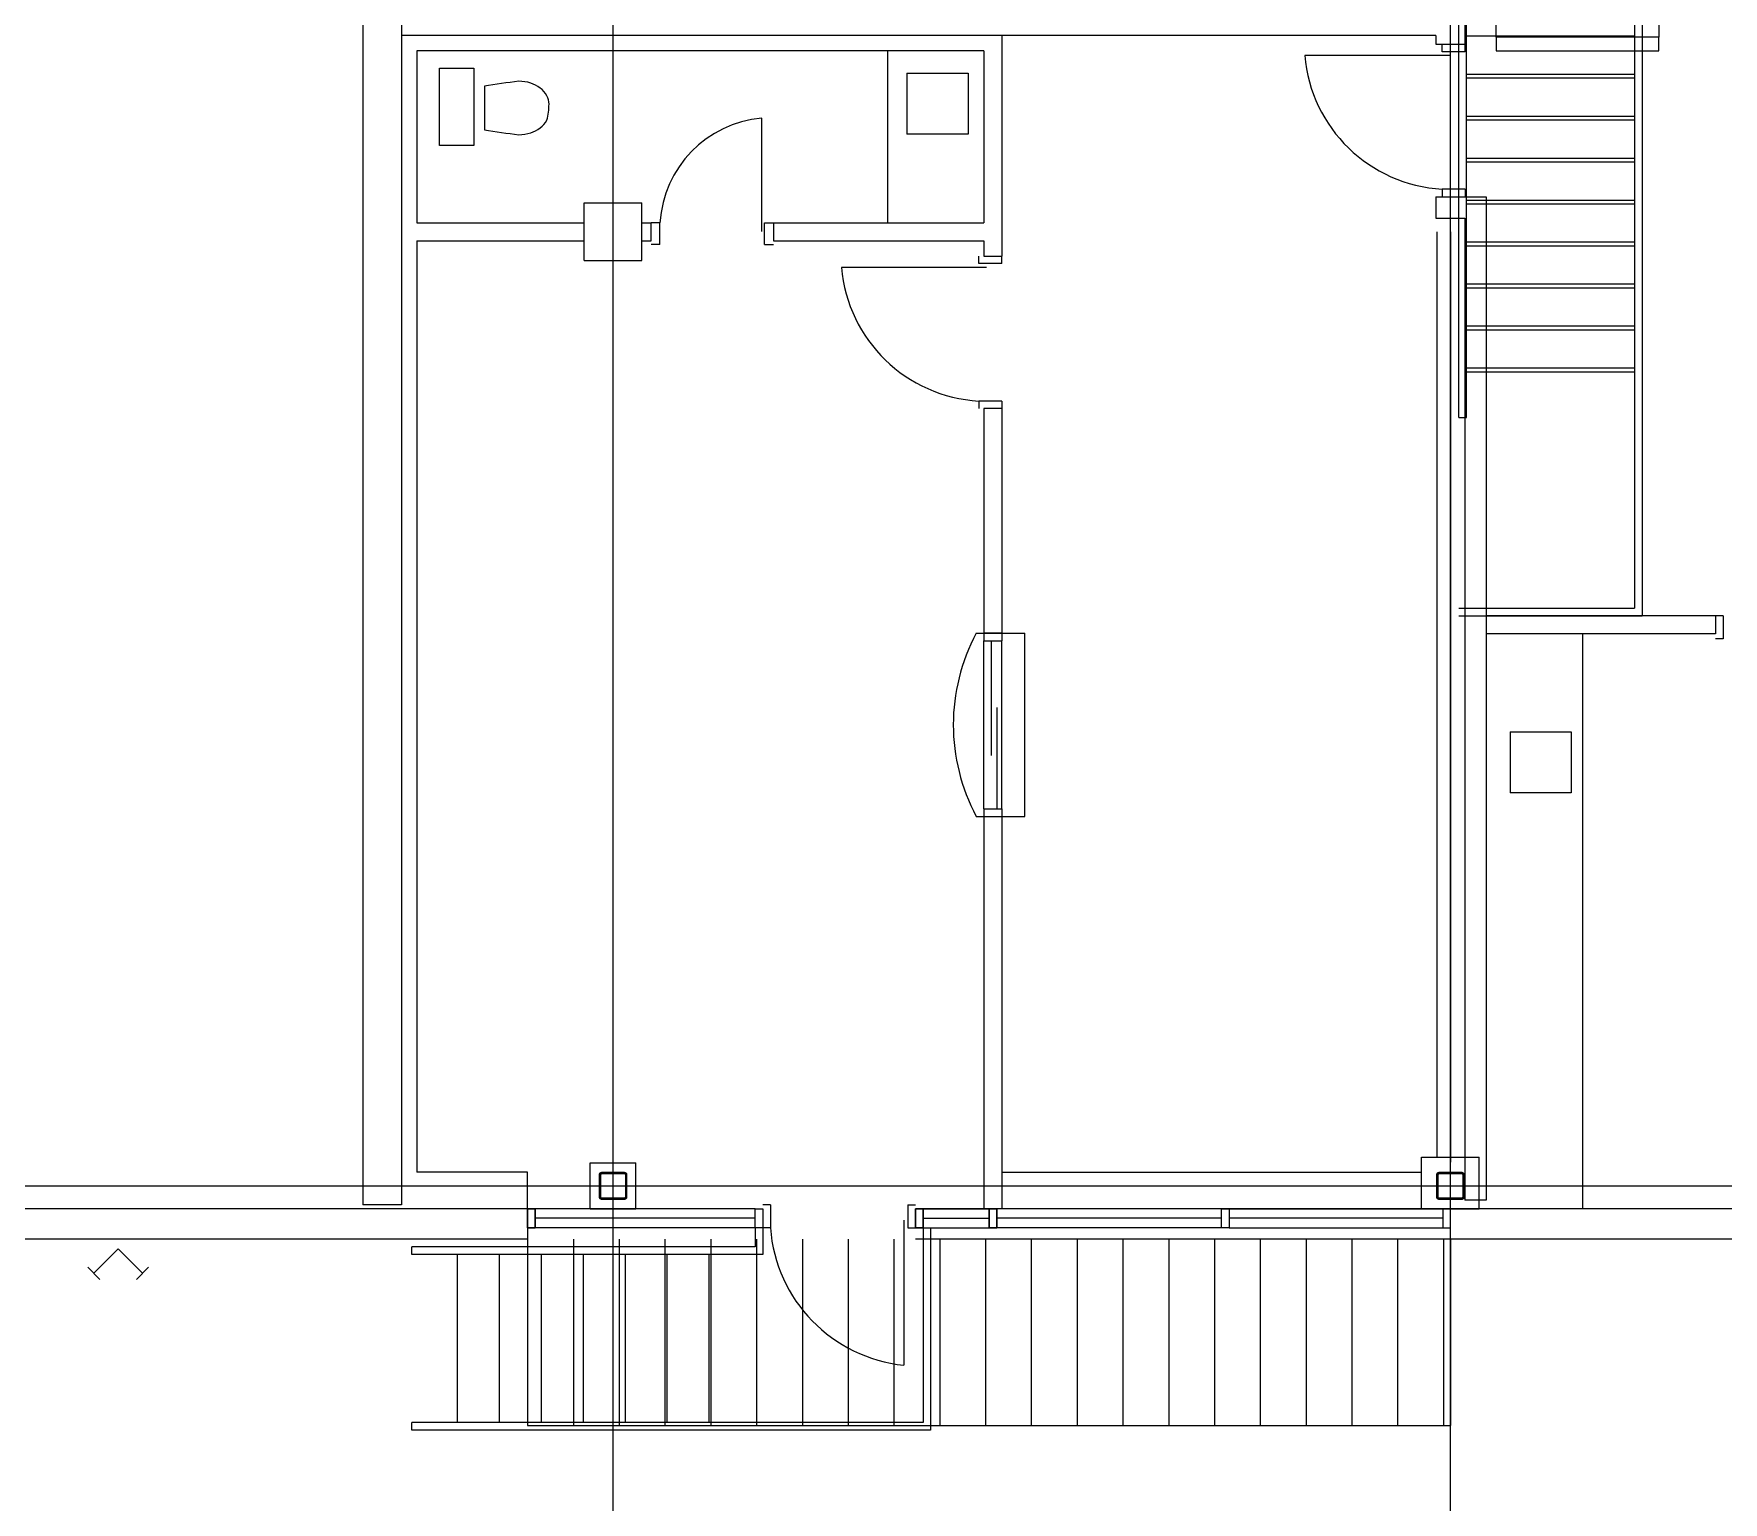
# Model space of a CAD drawing. Header units: millimetres. Extents: x 626570 to 643256, y 6233 to 11343.
# Drawn here: x 636018.5 to 636454.3, y 6952.8 to 7331.6 of the extents above; entities that cross this region are included whole.
import ezdxf

# ---------------------------------------------------------------- set-up
doc = ezdxf.new("R2010")
doc.units = ezdxf.units.MM
doc.header["$LTSCALE"] = 4000
doc.header["$MEASUREMENT"] = 0
doc.linetypes.add('DASHDOT', pattern=[1, 0.5, -0.25, 0, -0.25])
for name, color, linetype in [('2012-201_CANOPY', 4, 'CONTINUOUS'), ('2012-201_DOOR', 4, 'CONTINUOUS'), ('2012-201_FIXTURES', 4, 'CONTINUOUS'), ('2012-201_FRAME', 4, 'CONTINUOUS'), ('2012-201_MILLWORK', 4, 'CONTINUOUS'), ('2012-201_STAIRS', 4, 'CONTINUOUS'), ('2012-201_WALL-CONCRETE', 7, 'CONTINUOUS'), ('2012-201_WALL-FLEXWALL', 7, 'CONTINUOUS'), ('41', 4, 'CONTINUOUS'), ('DOOR-THRESHOLD-42', 4, 'CONTINUOUS'), ('FRAME-THRESHOLD', 4, 'CONTINUOUS'), ('MASTERFOUNDATION_1', 4, 'DASHDOT'), ('MASTERFOUNDATION_25', 7, 'CONTINUOUS'), ('SIAMESE-CONNECT69', 1, 'CONTINUOUS'), ('STAIRS-ABOVE-BE59', 4, 'CONTINUOUS'), ('WALL-GYPSUM-BOARD', 7, 'CONTINUOUS'), ('X-BRACING', 4, 'CONTINUOUS')]:
    doc.layers.add(name, color=color, linetype=linetype)

msp = doc.modelspace()

# ---------------------------------------------------------------- linework, layer by layer
at = {"layer": '2012-201_CANOPY', "linetype": 'Continuous'}
for p, q in [((636145.87, 7020.62), (636145.87, 6972.59)), ((636157.68, 7020.62), (636157.68, 6972.59)), ((636169.49, 7020.62), (636169.49, 6972.59)), ((636181.3, 7020.62), (636181.3, 6972.59)), ((636193.12, 7020.62), (636193.12, 6972.59)), ((636204.93, 7020.62), (636204.93, 6972.59)), ((636216.74, 7020.62), (636216.74, 6972.59)), ((636228.55, 7020.62), (636228.55, 6972.59)), ((636240.36, 7020.62), (636240.36, 6972.59)), ((636252.17, 7020.62), (636252.17, 6972.59)), ((636263.98, 7020.62), (636263.98, 6972.59)), ((636275.79, 7020.62), (636275.79, 6972.59)), ((636287.6, 7020.62), (636287.6, 6972.59)), ((636299.41, 7020.62), (636299.41, 6972.59)), ((636311.23, 7020.62), (636311.23, 6972.59)), ((636323.04, 7020.62), (636323.04, 6972.59)), ((636334.85, 7020.62), (636334.85, 6972.59)), ((636346.66, 7020.62), (636346.66, 6972.59)), ((636358.47, 7020.62), (636358.47, 6972.59)), ((636370.28, 7020.62), (636370.28, 6972.59)), ((636382.09, 7020.62), (636382.09, 6972.59)), ((636383.9, 7020.62), (636383.9, 6972.59)), ((636145.87, 6972.59), (636383.9, 6972.59))]:
    msp.add_line(p, q, dxfattribs=at)
at = {"layer": '2012-201_DOOR', "linetype": 'Continuous'}
for p, q in [((636383.73, 7325.97), (636346.32, 7325.97)), ((636381.76, 7326.96), (636381.76, 7328.93)), ((636387.66, 7326.96), (636381.76, 7326.96)), ((636387.66, 7326.96), (636387.66, 7328.93)), ((636206.25, 7280.58), (636206.25, 7309.84)), ((636387.66, 7291.52), (636381.76, 7291.52)), ((636381.76, 7291.52), (636381.76, 7289.56)), ((636387.66, 7291.52), (636387.66, 7289.56)), ((636180.01, 7282.83), (636177.76, 7282.83)), ((636180.01, 7277.24), (636180.01, 7282.83)), ((636207.01, 7282.83), (636209.26, 7282.83)), ((636207.01, 7277.24), (636207.01, 7282.83)), ((636180.01, 7277.24), (636177.76, 7277.24)), ((636207.01, 7277.24), (636209.26, 7277.24)), ((636262.29, 7272.28), (636262.29, 7274.25)), ((636268.19, 7272.28), (636268.19, 7274.25)), ((636264.26, 7271.3), (636226.85, 7271.3)), ((636268.19, 7272.28), (636262.29, 7272.28)), ((636268.19, 7236.85), (636262.29, 7236.85)), ((636262.29, 7236.85), (636262.29, 7234.88)), ((636268.19, 7236.85), (636268.19, 7234.88)), ((636454.26, 7181.41), (636452.29, 7181.41)), ((636454.26, 7181.41), (636454.26, 7175.51)), ((636454.26, 7175.51), (636452.29, 7175.51)), ((636208.49, 7029.48), (636206.52, 7029.48)), ((636208.49, 7029.48), (636208.49, 7023.58)), ((636243.92, 7029.48), (636245.89, 7029.48)), ((636243.92, 7029.48), (636243.92, 7023.58)), ((636242.94, 7025.54), (636242.94, 6988.14)), ((636208.49, 7023.58), (636206.52, 7023.58)), ((636243.92, 7023.58), (636245.89, 7023.58))]:
    msp.add_line(p, q, dxfattribs=at)
at = {"layer": '2012-201_FIXTURES', "linetype": 'Continuous'}
for p, q in [((636123.17, 7302.73), (636123.17, 7322.72)), ((636123.17, 7322.72), (636132.04, 7322.72)), ((636132.04, 7322.72), (636132.04, 7302.73)), ((636243.72, 7321.39), (636259.47, 7321.39)), ((636243.72, 7321.39), (636243.72, 7305.65)), ((636259.47, 7321.39), (636259.47, 7305.65)), ((636134.71, 7318.04), (636134.71, 7306.83)), ((636259.47, 7305.65), (636243.72, 7305.65)), ((636132.04, 7302.73), (636123.17, 7302.73)), ((636399.27, 7151.55), (636415.02, 7151.55)), ((636399.27, 7151.55), (636399.27, 7135.8)), ((636415.02, 7151.55), (636415.02, 7135.8)), ((636415.02, 7135.8), (636399.27, 7135.8))]:
    msp.add_line(p, q, dxfattribs=at)
at = {"layer": '2012-201_FIXTURES', "linetype": 'Continuous', "flags": 128}
msp.add_lwpolyline([(636134.71, 7306.82, 0.015251), (636143.59, 7305.55), (636143.59, 7305.55, 0.075792), (636146.66, 7306.02, 0.08602), (636149.1, 7307.28, 0.106), (636150.84, 7309.27), (636150.84, 7309.27, 0.067104), (636151.39, 7313.43, 0.126303), (636150.84, 7315.59, 0.106), (636149.1, 7317.59, 0.08602), (636146.66, 7318.85, 0.075792), (636143.59, 7319.31), (636143.59, 7319.31, 0.015251), (636134.71, 7318.04)], format="xyb", dxfattribs=at)
at = {"layer": '2012-201_FRAME', "linetype": 'Continuous'}
for p, q in [((636263.55, 7176.96), (636263.55, 7175)), ((636268.19, 7176.96), (636268.19, 7175)), ((636263.55, 7175), (636268.19, 7175)), ((636265.52, 7145.4), (636265.52, 7175)), ((636267.01, 7131.69), (636267.01, 7157.83)), ((636263.55, 7131.69), (636263.55, 7129.72)), ((636263.55, 7131.69), (636268.19, 7131.69)), ((636268.19, 7131.69), (636268.19, 7129.72)), ((636204.55, 7026.04), (636147.84, 7026.04)), ((636247.86, 7026.04), (636264.89, 7026.04)), ((636324.89, 7026.04), (636266.86, 7026.04)), ((636381.89, 7026.04), (636326.86, 7026.04))]:
    msp.add_line(p, q, dxfattribs=at)
at = {"layer": '2012-201_FRAME', "linetype": 'Continuous', "flags": 128}
for points in [[(636145.87, 7028.5), (636147.84, 7028.5), (636147.84, 7023.58), (636145.87, 7023.58), (636145.87, 7028.5)], [(636147.84, 7028.5), (636145.87, 7028.5), (636145.87, 7023.58), (636147.84, 7023.58), (636147.84, 7028.5)], [(636204.55, 7028.5), (636206.52, 7028.5), (636206.52, 7023.58), (636204.55, 7023.58), (636204.55, 7028.5)], [(636245.89, 7028.5), (636247.86, 7028.5), (636247.86, 7023.58), (636245.89, 7023.58), (636245.89, 7028.5)], [(636247.86, 7028.5), (636245.89, 7028.5), (636245.89, 7023.58), (636247.86, 7023.58), (636247.86, 7028.5)], [(636264.89, 7028.5), (636266.86, 7028.5), (636266.86, 7023.58), (636264.89, 7023.58), (636264.89, 7028.5)], [(636266.86, 7028.5), (636264.89, 7028.5), (636264.89, 7023.58), (636266.86, 7023.58), (636266.86, 7028.5)], [(636324.89, 7028.5), (636326.86, 7028.5), (636326.86, 7023.58), (636324.89, 7023.58), (636324.89, 7028.5)], [(636383.9, 7028.5), (636381.93, 7028.5), (636381.93, 7023.58), (636383.9, 7023.58), (636383.9, 7028.5)]]:
    msp.add_lwpolyline(points, close=True, dxfattribs=at)
at = {"layer": '2012-201_MILLWORK', "linetype": 'Continuous'}
for p, q in [((636238.75, 7282.83), (636238.75, 7327.21)), ((636261.58, 7176.96), (636274.1, 7176.96)), ((636274.1, 7129.72), (636274.1, 7176.96)), ((636417.96, 7176.77), (636417.96, 7028.5)), ((636261.58, 7129.72), (636274.1, 7129.72)), ((636268.19, 7037.95), (636376.47, 7037.95))]:
    msp.add_line(p, q, dxfattribs=at)
msp.add_arc((636305.87, 7153.34), 50.2, 151.928, 208.073, dxfattribs=at)
at = {"layer": '2012-201_STAIRS', "linetype": 'Continuous'}
for p, q in [((636204.55, 7023.58), (636204.55, 7018.66)), ((636206.52, 7023.58), (636206.52, 7016.69)), ((636247.86, 7023.58), (636247.86, 6973.38)), ((636249.83, 7023.58), (636249.83, 6971.41)), ((636204.55, 7018.66), (636115.97, 7018.66)), ((636115.97, 7016.69), (636115.97, 7018.66)), ((636206.52, 7016.69), (636115.97, 7016.69)), ((636127.78, 6973.38), (636127.78, 7016.69)), ((636138.61, 6973.38), (636138.61, 7016.69)), ((636149.43, 6973.38), (636149.43, 7016.69)), ((636160.26, 6973.38), (636160.26, 7016.69)), ((636171.09, 6973.38), (636171.09, 7016.69)), ((636181.91, 6973.38), (636181.91, 7016.69)), ((636192.74, 6973.38), (636192.74, 7016.69)), ((636247.86, 6973.38), (636115.97, 6973.38)), ((636115.97, 6971.41), (636115.97, 6973.38)), ((636249.83, 6971.41), (636115.97, 6971.41))]:
    msp.add_line(p, q, dxfattribs=at)
at = {"layer": '2012-201_WALL-CONCRETE', "linetype": 'Continuous'}
for p, q in [((636387.64, 7530.35), (636387.64, 7328.93)), ((636113.33, 7361.49), (636113.33, 7029.48)), ((636113.33, 7361.49), (636113.33, 7029.48)), ((636103.33, 7351.49), (636103.33, 7029.48)), ((636380.16, 7331.15), (636113.33, 7331.15)), ((636380.16, 7331.15), (636380.16, 7328.93)), ((636380.16, 7328.93), (636387.64, 7328.93)), ((636380.16, 7289.56), (636380.16, 7284.04)), ((636380.16, 7289.56), (636393.15, 7289.56)), ((636393.15, 7289.56), (636393.15, 7030.73)), ((636380.16, 7284.04), (636387.64, 7284.04)), ((636387.64, 7284.04), (636387.64, 7030.73)), ((636376.47, 7028.5), (636376.47, 7041.84)), ((636376.47, 7041.84), (636391.34, 7041.84)), ((636391.34, 7028.5), (636391.34, 7041.84)), ((636113.33, 7029.48), (636103.33, 7029.48)), ((636393.15, 7030.73), (636387.64, 7030.73)), ((636376.47, 7028.5), (636391.34, 7028.5))]:
    msp.add_line(p, q, dxfattribs=at)
at = {"layer": '2012-201_WALL-FLEXWALL', "linetype": 'Continuous'}
for p, q in [((636145.87, 7028.5), (636009.49, 7028.5)), ((636145.87, 7028.5), (636145.87, 7020.62)), ((638359.1, 7028.5), (636245.89, 7028.5)), ((636383.9, 7020.62), (636383.9, 7028.5)), ((636145.87, 7020.62), (636009.49, 7020.62)), ((638359.1, 7020.62), (636245.89, 7020.62))]:
    msp.add_line(p, q, dxfattribs=at)
at = {"layer": '41', "linetype": 'Continuous'}
for p, q in [((636395.66, 7330.71), (636395.66, 7426.71)), ((636437.66, 7426.71), (636437.66, 7330.71))]:
    msp.add_line(p, q, dxfattribs=at)
at = {"layer": '41', "linetype": 'Continuous', "flags": 128}
msp.add_lwpolyline([(636437.66, 7330.71), (636395.66, 7330.71), (636395.66, 7327.21), (636437.66, 7327.21), (636437.66, 7330.71)], close=True, dxfattribs=at)
at = {"layer": 'DOOR-THRESHOLD-42', "linetype": 'Continuous'}
for centre, radius, start, end in [((636383.86, 7329.13), 37.67, 184.812, 266.802), ((636208.86, 7281.05), 28.91, 95.195, 176.465), ((636264.39, 7274.46), 37.67, 184.812, 266.802), ((636246.82, 7026.38), 38.43, 184.181, 264.205)]:
    msp.add_arc(centre, radius, start, end, dxfattribs=at)
at = {"layer": 'FRAME-THRESHOLD', "linetype": 'Continuous'}
for p, q in [((636263.55, 7131.69), (636263.55, 7175)), ((636268.19, 7131.69), (636268.19, 7175)), ((636204.55, 7028.5), (636147.84, 7028.5)), ((636247.86, 7028.5), (636264.89, 7028.5)), ((636324.89, 7028.5), (636266.86, 7028.5)), ((636326.86, 7028.5), (636381.89, 7028.5)), ((636204.55, 7023.58), (636147.84, 7023.58)), ((636247.86, 7023.58), (636264.89, 7023.58)), ((636324.89, 7023.58), (636266.86, 7023.58)), ((636326.86, 7023.58), (636381.89, 7023.58))]:
    msp.add_line(p, q, dxfattribs=at)
at = {"layer": 'MASTERFOUNDATION_1', "linetype": 'DASHDOT'}
for p, q in [((636167.92, 6627.53), (636167.92, 11123.23)), ((636383.9, 6629.93), (636383.9, 7701.23)), ((626794.05, 7034.4), (643036.08, 7034.4))]:
    msp.add_line(p, q, dxfattribs=at)
at = {"layer": 'MASTERFOUNDATION_25', "linetype": 'Continuous', "flags": 128}
for points in [[(636165.04, 7037.9), (636170.8, 7037.9), (636170.82, 7037.9), (636170.84, 7037.9), (636170.86, 7037.9), (636170.88, 7037.9), (636170.9, 7037.89), (636170.93, 7037.89), (636170.95, 7037.89), (636170.97, 7037.88), (636170.99, 7037.87), (636171.01, 7037.87), (636171.03, 7037.86), (636171.05, 7037.85), (636171.07, 7037.84), (636171.09, 7037.83), (636171.11, 7037.82), (636171.13, 7037.81), (636171.14, 7037.8), (636171.16, 7037.78), (636171.18, 7037.77), (636171.2, 7037.76), (636171.21, 7037.74), (636171.23, 7037.73), (636171.24, 7037.71), (636171.26, 7037.7), (636171.27, 7037.68), (636171.29, 7037.66), (636171.3, 7037.65), (636171.31, 7037.63), (636171.32, 7037.61), (636171.33, 7037.59), (636171.35, 7037.57), (636171.36, 7037.55), (636171.36, 7037.53), (636171.37, 7037.51), (636171.38, 7037.49), (636171.39, 7037.47), (636171.39, 7037.45), (636171.4, 7037.43), (636171.4, 7037.41), (636171.41, 7037.39), (636171.41, 7037.37), (636171.41, 7037.35), (636171.42, 7037.33), (636171.42, 7037.3), (636171.42, 7037.28), (636171.42, 7031.53), (636171.42, 7031.5), (636171.42, 7031.48), (636171.41, 7031.46), (636171.41, 7031.44), (636171.41, 7031.42), (636171.4, 7031.4), (636171.4, 7031.37), (636171.39, 7031.35), (636171.39, 7031.33), (636171.38, 7031.31), (636171.37, 7031.29), (636171.36, 7031.27), (636171.36, 7031.25), (636171.35, 7031.23), (636171.33, 7031.21), (636171.32, 7031.2), (636171.31, 7031.18), (636171.3, 7031.16), (636171.29, 7031.14), (636171.27, 7031.13), (636171.26, 7031.11), (636171.24, 7031.09), (636171.23, 7031.08), (636171.21, 7031.06), (636171.2, 7031.05), (636171.18, 7031.04), (636171.16, 7031.02), (636171.14, 7031.01), (636171.13, 7031), (636171.11, 7030.99), (636171.09, 7030.98), (636171.07, 7030.97), (636171.05, 7030.96), (636171.03, 7030.95), (636171.01, 7030.94), (636170.99, 7030.93), (636170.97, 7030.93), (636170.95, 7030.92), (636170.93, 7030.92), (636170.9, 7030.91), (636170.88, 7030.91), (636170.86, 7030.91), (636170.84, 7030.9), (636170.82, 7030.9), (636170.8, 7030.9), (636165.04, 7030.9), (636165.02, 7030.9), (636165, 7030.9), (636164.97, 7030.91), (636164.95, 7030.91), (636164.93, 7030.91), (636164.91, 7030.92), (636164.89, 7030.92), (636164.87, 7030.93), (636164.85, 7030.93), (636164.83, 7030.94), (636164.81, 7030.95), (636164.79, 7030.96), (636164.77, 7030.97), (636164.75, 7030.98), (636164.73, 7030.99), (636164.71, 7031), (636164.69, 7031.01), (636164.67, 7031.02), (636164.66, 7031.04), (636164.64, 7031.05), (636164.62, 7031.06), (636164.61, 7031.08), (636164.59, 7031.09), (636164.58, 7031.11), (636164.56, 7031.13), (636164.55, 7031.14), (636164.54, 7031.16), (636164.52, 7031.18), (636164.51, 7031.2), (636164.5, 7031.21), (636164.49, 7031.23), (636164.48, 7031.25), (636164.47, 7031.27), (636164.46, 7031.29), (636164.46, 7031.31), (636164.45, 7031.33), (636164.44, 7031.35), (636164.44, 7031.37), (636164.43, 7031.4), (636164.43, 7031.42), (636164.42, 7031.44), (636164.42, 7031.46), (636164.42, 7031.48), (636164.42, 7031.5), (636164.42, 7031.53), (636164.42, 7037.28), (636164.42, 7037.3), (636164.42, 7037.33), (636164.42, 7037.35), (636164.42, 7037.37), (636164.43, 7037.39), (636164.43, 7037.41), (636164.44, 7037.43), (636164.44, 7037.45), (636164.45, 7037.47), (636164.46, 7037.49), (636164.46, 7037.51), (636164.47, 7037.53), (636164.48, 7037.55), (636164.49, 7037.57), (636164.5, 7037.59), (636164.51, 7037.61), (636164.52, 7037.63), (636164.54, 7037.65), (636164.55, 7037.66), (636164.56, 7037.68), (636164.58, 7037.7), (636164.59, 7037.71), (636164.61, 7037.73), (636164.62, 7037.74), (636164.64, 7037.76), (636164.66, 7037.77), (636164.67, 7037.78), (636164.69, 7037.8), (636164.71, 7037.81), (636164.73, 7037.82), (636164.75, 7037.83), (636164.77, 7037.84), (636164.79, 7037.85), (636164.81, 7037.86), (636164.83, 7037.87), (636164.85, 7037.87), (636164.87, 7037.88), (636164.89, 7037.89), (636164.91, 7037.89), (636164.93, 7037.89), (636164.95, 7037.9), (636164.97, 7037.9), (636165, 7037.9), (636165.02, 7037.9), (636165.04, 7037.9)], [(636165.04, 7037.59), (636170.8, 7037.59), (636170.81, 7037.59), (636170.82, 7037.59), (636170.83, 7037.59), (636170.84, 7037.59), (636170.85, 7037.59), (636170.86, 7037.58), (636170.87, 7037.58), (636170.88, 7037.58), (636170.89, 7037.58), (636170.9, 7037.57), (636170.91, 7037.57), (636170.92, 7037.56), (636170.93, 7037.56), (636170.94, 7037.55), (636170.95, 7037.55), (636170.96, 7037.54), (636170.97, 7037.54), (636170.98, 7037.53), (636170.99, 7037.53), (636170.99, 7037.52), (636171, 7037.51), (636171.01, 7037.5), (636171.02, 7037.5), (636171.03, 7037.49), (636171.03, 7037.48), (636171.04, 7037.47), (636171.05, 7037.46), (636171.05, 7037.45), (636171.06, 7037.45), (636171.06, 7037.44), (636171.07, 7037.43), (636171.07, 7037.42), (636171.08, 7037.41), (636171.08, 7037.4), (636171.09, 7037.39), (636171.09, 7037.38), (636171.09, 7037.37), (636171.1, 7037.36), (636171.1, 7037.35), (636171.1, 7037.34), (636171.1, 7037.32), (636171.1, 7037.31), (636171.1, 7037.3), (636171.1, 7037.29), (636171.1, 7037.28), (636171.1, 7031.53), (636171.1, 7031.51), (636171.1, 7031.5), (636171.1, 7031.49), (636171.1, 7031.48), (636171.1, 7031.47), (636171.1, 7031.46), (636171.1, 7031.45), (636171.09, 7031.44), (636171.09, 7031.43), (636171.09, 7031.42), (636171.08, 7031.41), (636171.08, 7031.4), (636171.07, 7031.39), (636171.07, 7031.38), (636171.06, 7031.37), (636171.06, 7031.36), (636171.05, 7031.35), (636171.05, 7031.34), (636171.04, 7031.34), (636171.03, 7031.33), (636171.03, 7031.32), (636171.02, 7031.31), (636171.01, 7031.3), (636171, 7031.3), (636170.99, 7031.29), (636170.99, 7031.28), (636170.98, 7031.28), (636170.97, 7031.27), (636170.96, 7031.26), (636170.95, 7031.26), (636170.94, 7031.25), (636170.93, 7031.25), (636170.92, 7031.24), (636170.91, 7031.24), (636170.9, 7031.24), (636170.89, 7031.23), (636170.88, 7031.23), (636170.87, 7031.23), (636170.86, 7031.22), (636170.85, 7031.22), (636170.84, 7031.22), (636170.83, 7031.22), (636170.82, 7031.22), (636170.81, 7031.22), (636170.8, 7031.22), (636165.04, 7031.22), (636165.03, 7031.22), (636165.02, 7031.22), (636165.01, 7031.22), (636165, 7031.22), (636164.99, 7031.22), (636164.98, 7031.22), (636164.96, 7031.23), (636164.95, 7031.23), (636164.94, 7031.23), (636164.93, 7031.24), (636164.92, 7031.24), (636164.91, 7031.24), (636164.9, 7031.25), (636164.89, 7031.25), (636164.89, 7031.26), (636164.88, 7031.26), (636164.87, 7031.27), (636164.86, 7031.28), (636164.85, 7031.28), (636164.84, 7031.29), (636164.83, 7031.3), (636164.83, 7031.3), (636164.82, 7031.31), (636164.81, 7031.32), (636164.8, 7031.33), (636164.8, 7031.34), (636164.79, 7031.34), (636164.78, 7031.35), (636164.78, 7031.36), (636164.77, 7031.37), (636164.77, 7031.38), (636164.76, 7031.39), (636164.76, 7031.4), (636164.75, 7031.41), (636164.75, 7031.42), (636164.75, 7031.43), (636164.74, 7031.44), (636164.74, 7031.45), (636164.74, 7031.46), (636164.74, 7031.47), (636164.73, 7031.48), (636164.73, 7031.49), (636164.73, 7031.5), (636164.73, 7031.51), (636164.73, 7031.53), (636164.73, 7037.28), (636164.73, 7037.29), (636164.73, 7037.3), (636164.73, 7037.31), (636164.73, 7037.32), (636164.74, 7037.34), (636164.74, 7037.35), (636164.74, 7037.36), (636164.74, 7037.37), (636164.75, 7037.38), (636164.75, 7037.39), (636164.75, 7037.4), (636164.76, 7037.41), (636164.76, 7037.42), (636164.77, 7037.43), (636164.77, 7037.44), (636164.78, 7037.45), (636164.78, 7037.45), (636164.79, 7037.46), (636164.8, 7037.47), (636164.8, 7037.48), (636164.81, 7037.49), (636164.82, 7037.5), (636164.83, 7037.5), (636164.83, 7037.51), (636164.84, 7037.52), (636164.85, 7037.53), (636164.86, 7037.53), (636164.87, 7037.54), (636164.88, 7037.54), (636164.89, 7037.55), (636164.89, 7037.55), (636164.9, 7037.56), (636164.91, 7037.56), (636164.92, 7037.57), (636164.93, 7037.57), (636164.94, 7037.58), (636164.95, 7037.58), (636164.96, 7037.58), (636164.98, 7037.58), (636164.99, 7037.59), (636165, 7037.59), (636165.01, 7037.59), (636165.02, 7037.59), (636165.03, 7037.59), (636165.04, 7037.59)], [(636381.02, 7037.9), (636386.78, 7037.9), (636386.8, 7037.9), (636386.82, 7037.9), (636386.85, 7037.9), (636386.87, 7037.9), (636386.89, 7037.89), (636386.91, 7037.89), (636386.93, 7037.89), (636386.95, 7037.88), (636386.97, 7037.87), (636386.99, 7037.87), (636387.01, 7037.86), (636387.03, 7037.85), (636387.05, 7037.84), (636387.07, 7037.83), (636387.09, 7037.82), (636387.11, 7037.81), (636387.13, 7037.8), (636387.15, 7037.78), (636387.16, 7037.77), (636387.18, 7037.76), (636387.2, 7037.74), (636387.21, 7037.73), (636387.23, 7037.71), (636387.24, 7037.7), (636387.26, 7037.68), (636387.27, 7037.66), (636387.28, 7037.65), (636387.3, 7037.63), (636387.31, 7037.61), (636387.32, 7037.59), (636387.33, 7037.57), (636387.34, 7037.55), (636387.35, 7037.53), (636387.36, 7037.51), (636387.36, 7037.49), (636387.37, 7037.47), (636387.38, 7037.45), (636387.38, 7037.43), (636387.39, 7037.41), (636387.39, 7037.39), (636387.4, 7037.37), (636387.4, 7037.35), (636387.4, 7037.33), (636387.4, 7037.3), (636387.4, 7037.28), (636387.4, 7031.53), (636387.4, 7031.5), (636387.4, 7031.48), (636387.4, 7031.46), (636387.4, 7031.44), (636387.39, 7031.42), (636387.39, 7031.4), (636387.38, 7031.37), (636387.38, 7031.35), (636387.37, 7031.33), (636387.36, 7031.31), (636387.36, 7031.29), (636387.35, 7031.27), (636387.34, 7031.25), (636387.33, 7031.23), (636387.32, 7031.21), (636387.31, 7031.2), (636387.3, 7031.18), (636387.28, 7031.16), (636387.27, 7031.14), (636387.26, 7031.13), (636387.24, 7031.11), (636387.23, 7031.09), (636387.21, 7031.08), (636387.2, 7031.06), (636387.18, 7031.05), (636387.16, 7031.04), (636387.15, 7031.02), (636387.13, 7031.01), (636387.11, 7031), (636387.09, 7030.99), (636387.07, 7030.98), (636387.05, 7030.97), (636387.03, 7030.96), (636387.01, 7030.95), (636386.99, 7030.94), (636386.97, 7030.93), (636386.95, 7030.93), (636386.93, 7030.92), (636386.91, 7030.92), (636386.89, 7030.91), (636386.87, 7030.91), (636386.85, 7030.91), (636386.82, 7030.9), (636386.8, 7030.9), (636386.78, 7030.9), (636381.02, 7030.9), (636381, 7030.9), (636380.98, 7030.9), (636380.96, 7030.91), (636380.94, 7030.91), (636380.92, 7030.91), (636380.89, 7030.92), (636380.87, 7030.92), (636380.85, 7030.93), (636380.83, 7030.93), (636380.81, 7030.94), (636380.79, 7030.95), (636380.77, 7030.96), (636380.75, 7030.97), (636380.73, 7030.98), (636380.71, 7030.99), (636380.69, 7031), (636380.68, 7031.01), (636380.66, 7031.02), (636380.64, 7031.04), (636380.62, 7031.05), (636380.61, 7031.06), (636380.59, 7031.08), (636380.58, 7031.09), (636380.56, 7031.11), (636380.55, 7031.13), (636380.53, 7031.14), (636380.52, 7031.16), (636380.51, 7031.18), (636380.5, 7031.2), (636380.49, 7031.21), (636380.47, 7031.23), (636380.47, 7031.25), (636380.46, 7031.27), (636380.45, 7031.29), (636380.44, 7031.31), (636380.43, 7031.33), (636380.43, 7031.35), (636380.42, 7031.37), (636380.42, 7031.4), (636380.41, 7031.42), (636380.41, 7031.44), (636380.41, 7031.46), (636380.4, 7031.48), (636380.4, 7031.5), (636380.4, 7031.53), (636380.4, 7037.28), (636380.4, 7037.3), (636380.4, 7037.33), (636380.41, 7037.35), (636380.41, 7037.37), (636380.41, 7037.39), (636380.42, 7037.41), (636380.42, 7037.43), (636380.43, 7037.45), (636380.43, 7037.47), (636380.44, 7037.49), (636380.45, 7037.51), (636380.46, 7037.53), (636380.47, 7037.55), (636380.47, 7037.57), (636380.49, 7037.59), (636380.5, 7037.61), (636380.51, 7037.63), (636380.52, 7037.65), (636380.53, 7037.66), (636380.55, 7037.68), (636380.56, 7037.7), (636380.58, 7037.71), (636380.59, 7037.73), (636380.61, 7037.74), (636380.62, 7037.76), (636380.64, 7037.77), (636380.66, 7037.78), (636380.68, 7037.8), (636380.69, 7037.81), (636380.71, 7037.82), (636380.73, 7037.83), (636380.75, 7037.84), (636380.77, 7037.85), (636380.79, 7037.86), (636380.81, 7037.87), (636380.83, 7037.87), (636380.85, 7037.88), (636380.87, 7037.89), (636380.89, 7037.89), (636380.92, 7037.89), (636380.94, 7037.9), (636380.96, 7037.9), (636380.98, 7037.9), (636381, 7037.9), (636381.02, 7037.9)], [(636381.02, 7037.59), (636386.78, 7037.59), (636386.79, 7037.59), (636386.8, 7037.59), (636386.81, 7037.59), (636386.82, 7037.59), (636386.83, 7037.59), (636386.84, 7037.58), (636386.86, 7037.58), (636386.87, 7037.58), (636386.88, 7037.58), (636386.89, 7037.57), (636386.9, 7037.57), (636386.91, 7037.56), (636386.92, 7037.56), (636386.93, 7037.55), (636386.93, 7037.55), (636386.94, 7037.54), (636386.95, 7037.54), (636386.96, 7037.53), (636386.97, 7037.53), (636386.98, 7037.52), (636386.99, 7037.51), (636387, 7037.5), (636387, 7037.5), (636387.01, 7037.49), (636387.02, 7037.48), (636387.02, 7037.47), (636387.03, 7037.46), (636387.04, 7037.45), (636387.04, 7037.45), (636387.05, 7037.44), (636387.05, 7037.43), (636387.06, 7037.42), (636387.06, 7037.41), (636387.07, 7037.4), (636387.07, 7037.39), (636387.07, 7037.38), (636387.08, 7037.37), (636387.08, 7037.36), (636387.08, 7037.35), (636387.08, 7037.34), (636387.09, 7037.32), (636387.09, 7037.31), (636387.09, 7037.3), (636387.09, 7037.29), (636387.09, 7037.28), (636387.09, 7031.53), (636387.09, 7031.51), (636387.09, 7031.5), (636387.09, 7031.49), (636387.09, 7031.48), (636387.08, 7031.47), (636387.08, 7031.46), (636387.08, 7031.45), (636387.08, 7031.44), (636387.07, 7031.43), (636387.07, 7031.42), (636387.07, 7031.41), (636387.06, 7031.4), (636387.06, 7031.39), (636387.05, 7031.38), (636387.05, 7031.37), (636387.04, 7031.36), (636387.04, 7031.35), (636387.03, 7031.34), (636387.02, 7031.34), (636387.02, 7031.33), (636387.01, 7031.32), (636387, 7031.31), (636387, 7031.3), (636386.99, 7031.3), (636386.98, 7031.29), (636386.97, 7031.28), (636386.96, 7031.28), (636386.95, 7031.27), (636386.94, 7031.26), (636386.93, 7031.26), (636386.93, 7031.25), (636386.92, 7031.25), (636386.91, 7031.24), (636386.9, 7031.24), (636386.89, 7031.24), (636386.88, 7031.23), (636386.87, 7031.23), (636386.86, 7031.23), (636386.84, 7031.22), (636386.83, 7031.22), (636386.82, 7031.22), (636386.81, 7031.22), (636386.8, 7031.22), (636386.79, 7031.22), (636386.78, 7031.22), (636381.02, 7031.22), (636381.01, 7031.22), (636381, 7031.22), (636380.99, 7031.22), (636380.98, 7031.22), (636380.97, 7031.22), (636380.96, 7031.22), (636380.95, 7031.23), (636380.94, 7031.23), (636380.93, 7031.23), (636380.92, 7031.24), (636380.91, 7031.24), (636380.9, 7031.24), (636380.89, 7031.25), (636380.88, 7031.25), (636380.87, 7031.26), (636380.86, 7031.26), (636380.85, 7031.27), (636380.84, 7031.28), (636380.83, 7031.28), (636380.83, 7031.29), (636380.82, 7031.3), (636380.81, 7031.3), (636380.8, 7031.31), (636380.79, 7031.32), (636380.79, 7031.33), (636380.78, 7031.34), (636380.77, 7031.34), (636380.77, 7031.35), (636380.76, 7031.36), (636380.76, 7031.37), (636380.75, 7031.38), (636380.75, 7031.39), (636380.74, 7031.4), (636380.74, 7031.41), (636380.73, 7031.42), (636380.73, 7031.43), (636380.73, 7031.44), (636380.72, 7031.45), (636380.72, 7031.46), (636380.72, 7031.47), (636380.72, 7031.48), (636380.72, 7031.49), (636380.72, 7031.5), (636380.72, 7031.51), (636380.72, 7031.53), (636380.72, 7037.28), (636380.72, 7037.29), (636380.72, 7037.3), (636380.72, 7037.31), (636380.72, 7037.32), (636380.72, 7037.34), (636380.72, 7037.35), (636380.72, 7037.36), (636380.73, 7037.37), (636380.73, 7037.38), (636380.73, 7037.39), (636380.74, 7037.4), (636380.74, 7037.41), (636380.75, 7037.42), (636380.75, 7037.43), (636380.76, 7037.44), (636380.76, 7037.45), (636380.77, 7037.45), (636380.77, 7037.46), (636380.78, 7037.47), (636380.79, 7037.48), (636380.79, 7037.49), (636380.8, 7037.5), (636380.81, 7037.5), (636380.82, 7037.51), (636380.83, 7037.52), (636380.83, 7037.53), (636380.84, 7037.53), (636380.85, 7037.54), (636380.86, 7037.54), (636380.87, 7037.55), (636380.88, 7037.55), (636380.89, 7037.56), (636380.9, 7037.56), (636380.91, 7037.57), (636380.92, 7037.57), (636380.93, 7037.58), (636380.94, 7037.58), (636380.95, 7037.58), (636380.96, 7037.58), (636380.97, 7037.59), (636380.98, 7037.59), (636380.99, 7037.59), (636381, 7037.59), (636381.01, 7037.59), (636381.02, 7037.59)]]:
    msp.add_lwpolyline(points, close=True, dxfattribs=at)
at = {"layer": 'SIAMESE-CONNECT69', "linetype": 'Continuous'}
for p, q in [((636035.56, 7010.29), (636032.42, 7013.43)), ((636044.97, 7010.29), (636048.1, 7013.43))]:
    msp.add_line(p, q, dxfattribs=at)
at = {"layer": 'SIAMESE-CONNECT69', "linetype": 'Continuous', "flags": 128}
msp.add_lwpolyline([(636033.99, 7011.86), (636040.26, 7018.13), (636046.53, 7011.86)], dxfattribs=at)
at = {"layer": 'STAIRS-ABOVE-BE59', "linetype": 'Continuous'}
for p, q in [((636386.07, 7232.59), (636386.07, 7384.11)), ((636388.04, 7232.59), (636388.04, 7383.62)), ((636431.34, 7372.77), (636431.34, 7183.38)), ((636433.31, 7372.27), (636433.31, 7181.41)), ((636388.04, 7331.02), (636431.34, 7331.02)), ((636388.04, 7321.18), (636431.34, 7321.18)), ((636388.04, 7320.19), (636431.34, 7320.19)), ((636388.04, 7310.35), (636431.34, 7310.35)), ((636388.04, 7309.36), (636431.34, 7309.36)), ((636388.04, 7299.52), (636431.34, 7299.52)), ((636388.04, 7298.54), (636431.34, 7298.54)), ((636388.04, 7288.69), (636431.34, 7288.69)), ((636388.04, 7287.71), (636431.34, 7287.71)), ((636388.04, 7277.87), (636431.34, 7277.87)), ((636388.04, 7276.88), (636431.34, 7276.88)), ((636388.04, 7267.04), (636431.34, 7267.04)), ((636388.04, 7266.06), (636431.34, 7266.06)), ((636388.04, 7256.21), (636431.34, 7256.21)), ((636388.04, 7255.23), (636431.34, 7255.23)), ((636388.04, 7245.39), (636431.34, 7245.39)), ((636388.04, 7244.4), (636431.34, 7244.4)), ((636386.07, 7232.59), (636388.04, 7232.59)), ((636386.07, 7183.38), (636431.34, 7183.38)), ((636386.07, 7181.41), (636433.31, 7181.41))]:
    msp.add_line(p, q, dxfattribs=at)
at = {"layer": 'WALL-GYPSUM-BOARD', "linetype": 'Continuous'}
for p, q in [((636268.19, 7331.15), (636268.19, 7274.25)), ((636263.55, 7327.21), (636117.27, 7327.21)), ((636117.27, 7327.21), (636117.27, 7282.83)), ((636263.55, 7327.21), (636263.55, 7282.83)), ((636160.48, 7287.95), (636175.35, 7287.95)), ((636160.48, 7273.07), (636160.48, 7287.95)), ((636175.35, 7273.07), (636175.35, 7287.95)), ((636117.27, 7282.83), (636160.48, 7282.83)), ((636175.35, 7282.83), (636177.76, 7282.83)), ((636177.76, 7278.19), (636177.76, 7282.83)), ((636209.26, 7282.83), (636263.55, 7282.83)), ((636209.26, 7282.83), (636209.26, 7278.19)), ((636117.27, 7278.19), (636117.27, 7037.95)), ((636117.27, 7278.19), (636160.48, 7278.19)), ((636175.35, 7278.19), (636177.76, 7278.19)), ((636209.26, 7278.19), (636263.55, 7278.19)), ((636263.55, 7278.19), (636263.55, 7274.25)), ((636380.36, 7280.51), (636380.36, 7041.84)), ((636160.48, 7273.07), (636175.35, 7273.07)), ((636263.55, 7274.25), (636268.19, 7274.25)), ((636263.55, 7234.88), (636263.55, 7176.96)), ((636268.19, 7234.88), (636263.55, 7234.88)), ((636268.19, 7234.88), (636268.19, 7176.96)), ((636452.29, 7181.41), (636393.15, 7181.41)), ((636452.29, 7181.41), (636452.29, 7176.77)), ((636268.19, 7176.96), (636263.55, 7176.96)), ((636452.29, 7176.77), (636393.15, 7176.77)), ((636263.55, 7129.72), (636263.55, 7028.5)), ((636263.55, 7129.72), (636268.19, 7129.72)), ((636268.19, 7129.72), (636268.19, 7028.5)), ((636145.87, 7037.95), (636117.27, 7037.95)), ((636145.87, 7028.5), (636145.87, 7037.95)), ((636162.01, 7028.5), (636162.01, 7040.31)), ((636162.01, 7040.31), (636173.82, 7040.31)), ((636173.82, 7028.5), (636173.82, 7040.31)), ((636162.01, 7028.5), (636173.82, 7028.5))]:
    msp.add_line(p, q, dxfattribs=at)
at = {"layer": 'X-BRACING', "linetype": 'Continuous'}
msp.add_line((636383.9, 7280.51), (636383.9, 7040.51), dxfattribs=at)

doc.saveas('drawing.dxf')
